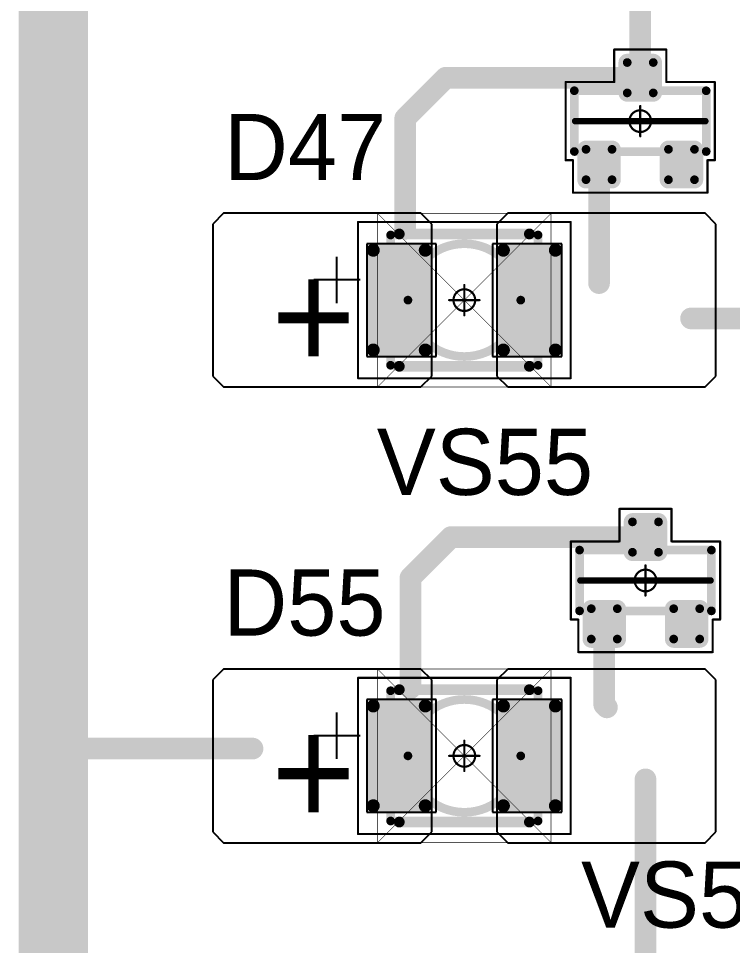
# Model space of a CAD drawing. Header units: millimetres. Extents: x 0 to 775, y 25 to 939.
# Drawn here: x 153.06 to 169.51, y 110.53 to 131.89 of the extents above; entities that cross this region are included whole.
import ezdxf

# ---------------------------------------------------------------- set-up
doc = ezdxf.new("R2010")
doc.units = ezdxf.units.MM
for name, color, linetype in [('Mechanical13', 56, 'Continuous'), ('Mechanical15', 56, 'Continuous'), ('Mechanical9', 56, 'Continuous'), ('TopLayer', 1, 'Continuous'), ('TopOverlay', 2, 'Continuous'), ('TopPaste', 8, 'Continuous'), ('TopSolder', 216, 'Continuous')]:
    doc.layers.add(name, color=color, linetype=linetype)

# ---------------------------------------------------------------- blocks, each defined once
blk = doc.blocks.new('SOT23_14')
at = {"layer": 'Mechanical13', "const_width": 0.2}
for points in [[(-0.7, 1.52), (0.7, 1.52)], [(-0.7, 1.52), (-0.7, -1.52)], [(0.7, 1.52), (0.7, -1.52)], [(-0.7, -1.52), (0.7, -1.52)]]:
    blk.add_lwpolyline(points, dxfattribs=at)
at = {"layer": 'Mechanical13', "const_width": 0.1}
for points in [[(-0.75, 1.52, 1), (-0.65, 1.52, 1)], [(-0.75, 1.52, 1), (-0.65, 1.52, 1)], [(0.65, 1.52, 1), (0.75, 1.52, 1)], [(0.65, 1.52, 1), (0.75, 1.52, 1)], [(-0.75, -1.52, 1), (-0.65, -1.52, 1)], [(-0.75, -1.52, 1), (-0.65, -1.52, 1)], [(0.65, -1.52, 1), (0.75, -1.52, 1)], [(0.65, -1.52, 1), (0.75, -1.52, 1)]]:
    blk.add_lwpolyline(points, format="xyb", close=True, dxfattribs=at)
at = {"layer": 'Mechanical15', "const_width": 0.05}
for points in [[(-0.9, 1.72), (-0.9, 1.55)], [(-0.9, 1.72), (0.9, 1.72)], [(0.9, 1.72), (0.9, 0.6)], [(-1.65, 1.55), (-1.65, -1.55)], [(-1.65, 1.55), (-0.9, 1.55)], [(0.9, 0.6), (1.65, 0.6)], [(1.65, 0.6), (1.65, -0.6)], [(0, 0.35), (0, -0.35)], [(-0.35, 0), (0.35, 0)], [(0.9, -0.6), (1.65, -0.6)], [(0.9, -0.6), (0.9, -1.72)], [(-1.65, -1.55), (-0.9, -1.55)], [(-0.9, -1.55), (-0.9, -1.72)], [(-0.9, -1.72), (0.9, -1.72)]]:
    blk.add_lwpolyline(points, dxfattribs=at)
at = {"layer": 'Mechanical15'}
for points, const_width in [([(-0.913, 1.72, 1), (-0.888, 1.72, 1)], 0.025), ([(-0.913, 1.72, 1), (-0.888, 1.72, 1)], 0.025), ([(0.888, 1.72, 1), (0.913, 1.72, 1)], 0.025), ([(0.888, 1.72, 1), (0.913, 1.72, 1)], 0.025), ([(-1.662, 1.55, 1), (-1.637, 1.55, 1)], 0.025), ([(-1.662, 1.55, 1), (-1.637, 1.55, 1)], 0.025), ([(-0.913, 1.55, 1), (-0.888, 1.55, 1)], 0.025), ([(-0.913, 1.55, 1), (-0.888, 1.55, 1)], 0.025), ([(0.888, 0.6, 1), (0.913, 0.6, 1)], 0.025), ([(0.888, 0.6, 1), (0.913, 0.6, 1)], 0.025), ([(1.637, 0.6, 1), (1.662, 0.6, 1)], 0.025), ([(1.637, 0.6, 1), (1.662, 0.6, 1)], 0.025), ([(0.25, 0, 1), (-0.25, 0, 1)], 0.05), ([(-0.012, 0.35, 1), (0.012, 0.35, 1)], 0.025), ([(-0.362, 0, 1), (-0.337, 0, 1)], 0.025), ([(-0.262, 0, 1), (-0.238, 0, 1)], 0.025), ([(0.238, 0, 1), (0.262, 0, 1)], 0.025), ([(0.337, 0, 1), (0.362, 0, 1)], 0.025), ([(-0.012, -0.35, 1), (0.012, -0.35, 1)], 0.025), ([(0.888, -0.6, 1), (0.913, -0.6, 1)], 0.025), ([(0.888, -0.6, 1), (0.913, -0.6, 1)], 0.025), ([(1.637, -0.6, 1), (1.662, -0.6, 1)], 0.025), ([(1.637, -0.6, 1), (1.662, -0.6, 1)], 0.025), ([(-1.662, -1.55, 1), (-1.637, -1.55, 1)], 0.025), ([(-1.662, -1.55, 1), (-1.637, -1.55, 1)], 0.025), ([(-0.913, -1.55, 1), (-0.888, -1.55, 1)], 0.025), ([(-0.913, -1.55, 1), (-0.888, -1.55, 1)], 0.025), ([(-0.913, -1.72, 1), (-0.888, -1.72, 1)], 0.025), ([(-0.913, -1.72, 1), (-0.888, -1.72, 1)], 0.025), ([(0.888, -1.72, 1), (0.913, -1.72, 1)], 0.025), ([(0.888, -1.72, 1), (0.913, -1.72, 1)], 0.025)]:
    blk.add_lwpolyline(points, format="xyb", close=True, dxfattribs=dict(at, const_width=const_width))
at = {"layer": 'TopLayer', "const_width": 0.1}
for points in [[(-1.4, 1.25, 1), (-1.3, 1.25, 1)], [(-0.7, 1.25, 1), (-0.6, 1.25, 1)], [(-1.4, 0.65, 1), (-1.3, 0.65, 1)], [(-0.7, 0.65, 1), (-0.6, 0.65, 1)], [(0.6, 0.3, 1), (0.7, 0.3, 1)], [(1.3, 0.3, 1), (1.4, 0.3, 1)], [(0.6, -0.3, 1), (0.7, -0.3, 1)], [(1.3, -0.3, 1), (1.4, -0.3, 1)], [(-1.4, -0.65, 1), (-1.3, -0.65, 1)], [(-0.7, -0.65, 1), (-0.6, -0.65, 1)], [(-1.4, -1.25, 1), (-1.3, -1.25, 1)], [(-0.7, -1.25, 1), (-0.6, -1.25, 1)]]:
    blk.add_lwpolyline(points, format="xyb", close=True, dxfattribs=at)
at = {"layer": 'TopLayer'}
for points in [[(-1.35, 1.35), (-1.35, 0.55), (-0.65, 1.35), (-0.65, 0.55)], [(-1.45, 1.25), (-1.45, 0.65), (-0.55, 1.25), (-0.55, 0.65)], [(0.55, 0.3), (0.55, -0.3), (1.45, 0.3), (1.45, -0.3)], [(0.65, 0.4), (0.65, -0.4), (1.35, 0.4), (1.35, -0.4)], [(-1.35, -0.55), (-1.35, -1.35), (-0.65, -0.55), (-0.65, -1.35)], [(-1.45, -0.65), (-1.45, -1.25), (-0.55, -0.65), (-0.55, -1.25)]]:
    blk.add_solid(points, dxfattribs=at)
at = {"layer": 'TopOverlay', "const_width": 0.15}
blk.add_lwpolyline([(0, 1.5), (0, -1.5)], dxfattribs=at)
at = {"layer": 'TopOverlay', "const_width": 0.075}
for points in [[(-0.038, 1.5, 1), (0.038, 1.5, 1)], [(-0.038, -1.5, 1), (0.038, -1.5, 1)]]:
    blk.add_lwpolyline(points, format="xyb", close=True, dxfattribs=at)
at = {"layer": 'TopPaste', "const_width": 0.075}
for points in [[(-1.387, 1.25, 1), (-1.313, 1.25, 1)], [(-0.687, 1.25, 1), (-0.613, 1.25, 1)], [(-1.387, 0.65, 1), (-1.313, 0.65, 1)], [(-0.687, 0.65, 1), (-0.613, 0.65, 1)], [(0.613, 0.3, 1), (0.687, 0.3, 1)], [(1.313, 0.3, 1), (1.387, 0.3, 1)], [(0.613, -0.3, 1), (0.687, -0.3, 1)], [(1.313, -0.3, 1), (1.387, -0.3, 1)], [(-1.387, -0.65, 1), (-1.313, -0.65, 1)], [(-0.687, -0.65, 1), (-0.613, -0.65, 1)], [(-1.387, -1.25, 1), (-1.313, -1.25, 1)], [(-0.687, -1.25, 1), (-0.613, -1.25, 1)]]:
    blk.add_lwpolyline(points, format="xyb", close=True, dxfattribs=at)
at = {"layer": 'TopPaste'}
for points in [[(-1.35, 1.325), (-1.35, 0.575), (-0.65, 1.325), (-0.65, 0.575)], [(-1.425, 1.25), (-1.425, 0.65), (-0.575, 1.25), (-0.575, 0.65)], [(0.575, 0.3), (0.575, -0.3), (1.425, 0.3), (1.425, -0.3)], [(0.65, 0.375), (0.65, -0.375), (1.35, 0.375), (1.35, -0.375)], [(-1.35, -0.575), (-1.35, -1.325), (-0.65, -0.575), (-0.65, -1.325)], [(-1.425, -0.65), (-1.425, -1.25), (-0.575, -0.65), (-0.575, -1.25)]]:
    blk.add_solid(points, dxfattribs=at)
at = {"layer": 'TopSolder', "const_width": 0.202}
for points in [[(-1.451, 1.25, 1), (-1.249, 1.25, 1)], [(-0.751, 1.25, 1), (-0.549, 1.25, 1)], [(-1.451, 0.65, 1), (-1.249, 0.65, 1)], [(-0.751, 0.65, 1), (-0.549, 0.65, 1)], [(0.549, 0.3, 1), (0.751, 0.3, 1)], [(1.249, 0.3, 1), (1.451, 0.3, 1)], [(0.549, -0.3, 1), (0.751, -0.3, 1)], [(1.249, -0.3, 1), (1.451, -0.3, 1)], [(-1.451, -0.65, 1), (-1.249, -0.65, 1)], [(-0.751, -0.65, 1), (-0.549, -0.65, 1)], [(-1.451, -1.25, 1), (-1.249, -1.25, 1)], [(-0.751, -1.25, 1), (-0.549, -1.25, 1)]]:
    blk.add_lwpolyline(points, format="xyb", close=True, dxfattribs=at)
at = {"layer": 'TopSolder'}
for points in [[(-1.35, 1.452), (-1.35, 0.448), (-0.65, 1.452), (-0.65, 0.448)], [(-1.552, 1.25), (-1.552, 0.65), (-0.448, 1.25), (-0.448, 0.65)], [(0.65, 0.502), (0.65, -0.502), (1.35, 0.502), (1.35, -0.502)], [(0.448, 0.3), (0.448, -0.3), (1.552, 0.3), (1.552, -0.3)], [(-1.35, -0.448), (-1.35, -1.452), (-0.65, -0.448), (-0.65, -1.452)], [(-1.552, -0.65), (-1.552, -1.25), (-0.448, -0.65), (-0.448, -1.25)]]:
    blk.add_solid(points, dxfattribs=at)
blk = doc.blocks.new('SOT23_22')
at = {"layer": 'Mechanical13', "const_width": 0.2}
for points in [[(-0.7, 1.52), (0.7, 1.52)], [(-0.7, 1.52), (-0.7, -1.52)], [(0.7, 1.52), (0.7, -1.52)], [(-0.7, -1.52), (0.7, -1.52)]]:
    blk.add_lwpolyline(points, dxfattribs=at)
at = {"layer": 'Mechanical13', "const_width": 0.1}
for points in [[(-0.75, 1.52, 1), (-0.65, 1.52, 1)], [(-0.75, 1.52, 1), (-0.65, 1.52, 1)], [(0.65, 1.52, 1), (0.75, 1.52, 1)], [(0.65, 1.52, 1), (0.75, 1.52, 1)], [(-0.75, -1.52, 1), (-0.65, -1.52, 1)], [(-0.75, -1.52, 1), (-0.65, -1.52, 1)], [(0.65, -1.52, 1), (0.75, -1.52, 1)], [(0.65, -1.52, 1), (0.75, -1.52, 1)]]:
    blk.add_lwpolyline(points, format="xyb", close=True, dxfattribs=at)
at = {"layer": 'Mechanical15', "const_width": 0.05}
for points in [[(-0.9, 1.72), (-0.9, 1.55)], [(-0.9, 1.72), (0.9, 1.72)], [(0.9, 1.72), (0.9, 0.6)], [(-1.65, 1.55), (-1.65, -1.55)], [(-1.65, 1.55), (-0.9, 1.55)], [(0.9, 0.6), (1.65, 0.6)], [(1.65, 0.6), (1.65, -0.6)], [(0, 0.35), (0, -0.35)], [(-0.35, 0), (0.35, 0)], [(0.9, -0.6), (1.65, -0.6)], [(0.9, -0.6), (0.9, -1.72)], [(-1.65, -1.55), (-0.9, -1.55)], [(-0.9, -1.55), (-0.9, -1.72)], [(-0.9, -1.72), (0.9, -1.72)]]:
    blk.add_lwpolyline(points, dxfattribs=at)
at = {"layer": 'Mechanical15'}
for points, const_width in [([(-0.913, 1.72, 1), (-0.888, 1.72, 1)], 0.025), ([(-0.913, 1.72, 1), (-0.888, 1.72, 1)], 0.025), ([(0.888, 1.72, 1), (0.913, 1.72, 1)], 0.025), ([(0.888, 1.72, 1), (0.913, 1.72, 1)], 0.025), ([(-1.662, 1.55, 1), (-1.637, 1.55, 1)], 0.025), ([(-1.662, 1.55, 1), (-1.637, 1.55, 1)], 0.025), ([(-0.913, 1.55, 1), (-0.888, 1.55, 1)], 0.025), ([(-0.913, 1.55, 1), (-0.888, 1.55, 1)], 0.025), ([(0.888, 0.6, 1), (0.913, 0.6, 1)], 0.025), ([(0.888, 0.6, 1), (0.913, 0.6, 1)], 0.025), ([(1.637, 0.6, 1), (1.662, 0.6, 1)], 0.025), ([(1.637, 0.6, 1), (1.662, 0.6, 1)], 0.025), ([(0.25, 0, 1), (-0.25, 0, 1)], 0.05), ([(-0.012, 0.35, 1), (0.012, 0.35, 1)], 0.025), ([(-0.362, 0, 1), (-0.337, 0, 1)], 0.025), ([(-0.262, 0, 1), (-0.238, 0, 1)], 0.025), ([(0.238, 0, 1), (0.262, 0, 1)], 0.025), ([(0.337, 0, 1), (0.362, 0, 1)], 0.025), ([(-0.012, -0.35, 1), (0.012, -0.35, 1)], 0.025), ([(0.888, -0.6, 1), (0.913, -0.6, 1)], 0.025), ([(0.888, -0.6, 1), (0.913, -0.6, 1)], 0.025), ([(1.637, -0.6, 1), (1.662, -0.6, 1)], 0.025), ([(1.637, -0.6, 1), (1.662, -0.6, 1)], 0.025), ([(-1.662, -1.55, 1), (-1.637, -1.55, 1)], 0.025), ([(-1.662, -1.55, 1), (-1.637, -1.55, 1)], 0.025), ([(-0.913, -1.55, 1), (-0.888, -1.55, 1)], 0.025), ([(-0.913, -1.55, 1), (-0.888, -1.55, 1)], 0.025), ([(-0.913, -1.72, 1), (-0.888, -1.72, 1)], 0.025), ([(-0.913, -1.72, 1), (-0.888, -1.72, 1)], 0.025), ([(0.888, -1.72, 1), (0.913, -1.72, 1)], 0.025), ([(0.888, -1.72, 1), (0.913, -1.72, 1)], 0.025)]:
    blk.add_lwpolyline(points, format="xyb", close=True, dxfattribs=dict(at, const_width=const_width))
at = {"layer": 'TopLayer', "const_width": 0.1}
for points in [[(-1.4, 1.25, 1), (-1.3, 1.25, 1)], [(-0.7, 1.25, 1), (-0.6, 1.25, 1)], [(-1.4, 0.65, 1), (-1.3, 0.65, 1)], [(-0.7, 0.65, 1), (-0.6, 0.65, 1)], [(0.6, 0.3, 1), (0.7, 0.3, 1)], [(1.3, 0.3, 1), (1.4, 0.3, 1)], [(0.6, -0.3, 1), (0.7, -0.3, 1)], [(1.3, -0.3, 1), (1.4, -0.3, 1)], [(-1.4, -0.65, 1), (-1.3, -0.65, 1)], [(-0.7, -0.65, 1), (-0.6, -0.65, 1)], [(-1.4, -1.25, 1), (-1.3, -1.25, 1)], [(-0.7, -1.25, 1), (-0.6, -1.25, 1)]]:
    blk.add_lwpolyline(points, format="xyb", close=True, dxfattribs=at)
at = {"layer": 'TopLayer'}
for points in [[(-1.35, 1.35), (-1.35, 0.55), (-0.65, 1.35), (-0.65, 0.55)], [(-1.45, 1.25), (-1.45, 0.65), (-0.55, 1.25), (-0.55, 0.65)], [(0.55, 0.3), (0.55, -0.3), (1.45, 0.3), (1.45, -0.3)], [(0.65, 0.4), (0.65, -0.4), (1.35, 0.4), (1.35, -0.4)], [(-1.35, -0.55), (-1.35, -1.35), (-0.65, -0.55), (-0.65, -1.35)], [(-1.45, -0.65), (-1.45, -1.25), (-0.55, -0.65), (-0.55, -1.25)]]:
    blk.add_solid(points, dxfattribs=at)
at = {"layer": 'TopOverlay', "const_width": 0.15}
blk.add_lwpolyline([(0, 1.5), (0, -1.5)], dxfattribs=at)
at = {"layer": 'TopOverlay', "const_width": 0.075}
for points in [[(-0.038, 1.5, 1), (0.038, 1.5, 1)], [(-0.038, -1.5, 1), (0.038, -1.5, 1)]]:
    blk.add_lwpolyline(points, format="xyb", close=True, dxfattribs=at)
at = {"layer": 'TopPaste', "const_width": 0.075}
for points in [[(-1.387, 1.25, 1), (-1.313, 1.25, 1)], [(-0.687, 1.25, 1), (-0.613, 1.25, 1)], [(-1.387, 0.65, 1), (-1.313, 0.65, 1)], [(-0.687, 0.65, 1), (-0.613, 0.65, 1)], [(0.613, 0.3, 1), (0.687, 0.3, 1)], [(1.313, 0.3, 1), (1.387, 0.3, 1)], [(0.613, -0.3, 1), (0.687, -0.3, 1)], [(1.313, -0.3, 1), (1.387, -0.3, 1)], [(-1.387, -0.65, 1), (-1.313, -0.65, 1)], [(-0.687, -0.65, 1), (-0.613, -0.65, 1)], [(-1.387, -1.25, 1), (-1.313, -1.25, 1)], [(-0.687, -1.25, 1), (-0.613, -1.25, 1)]]:
    blk.add_lwpolyline(points, format="xyb", close=True, dxfattribs=at)
at = {"layer": 'TopPaste'}
for points in [[(-1.35, 1.325), (-1.35, 0.575), (-0.65, 1.325), (-0.65, 0.575)], [(-1.425, 1.25), (-1.425, 0.65), (-0.575, 1.25), (-0.575, 0.65)], [(0.575, 0.3), (0.575, -0.3), (1.425, 0.3), (1.425, -0.3)], [(0.65, 0.375), (0.65, -0.375), (1.35, 0.375), (1.35, -0.375)], [(-1.35, -0.575), (-1.35, -1.325), (-0.65, -0.575), (-0.65, -1.325)], [(-1.425, -0.65), (-1.425, -1.25), (-0.575, -0.65), (-0.575, -1.25)]]:
    blk.add_solid(points, dxfattribs=at)
at = {"layer": 'TopSolder', "const_width": 0.202}
for points in [[(-1.451, 1.25, 1), (-1.249, 1.25, 1)], [(-0.751, 1.25, 1), (-0.549, 1.25, 1)], [(-1.451, 0.65, 1), (-1.249, 0.65, 1)], [(-0.751, 0.65, 1), (-0.549, 0.65, 1)], [(0.549, 0.3, 1), (0.751, 0.3, 1)], [(1.249, 0.3, 1), (1.451, 0.3, 1)], [(0.549, -0.3, 1), (0.751, -0.3, 1)], [(1.249, -0.3, 1), (1.451, -0.3, 1)], [(-1.451, -0.65, 1), (-1.249, -0.65, 1)], [(-0.751, -0.65, 1), (-0.549, -0.65, 1)], [(-1.451, -1.25, 1), (-1.249, -1.25, 1)], [(-0.751, -1.25, 1), (-0.549, -1.25, 1)]]:
    blk.add_lwpolyline(points, format="xyb", close=True, dxfattribs=at)
at = {"layer": 'TopSolder'}
for points in [[(-1.35, 1.452), (-1.35, 0.448), (-0.65, 1.452), (-0.65, 0.448)], [(-1.552, 1.25), (-1.552, 0.65), (-0.448, 1.25), (-0.448, 0.65)], [(0.65, 0.502), (0.65, -0.502), (1.35, 0.502), (1.35, -0.502)], [(0.448, 0.3), (0.448, -0.3), (1.552, 0.3), (1.552, -0.3)], [(-1.35, -0.448), (-1.35, -1.452), (-0.65, -0.448), (-0.65, -1.452)], [(-1.552, -0.65), (-1.552, -1.25), (-0.448, -0.65), (-0.448, -1.25)]]:
    blk.add_solid(points, dxfattribs=at)
blk = doc.blocks.new('T66G_107')
at = {"layer": 'Mechanical13'}
for p, q in [((2.936, 0.071), (2.936, -1)), ((2.4, -0.464), (3.471, -0.464))]:
    blk.add_line(p, q, dxfattribs=at)
at = {"layer": 'Mechanical13', "const_width": 0.2}
for points in [[(-1.7, 1.5), (-1.7, -1.5)], [(1.7, 1.5), (-1.7, 1.5)], [(1.7, 1.5), (1.7, -1.5)], [(1.7, -1.5), (-1.7, -1.5)]]:
    blk.add_lwpolyline(points, dxfattribs=at)
at = {"layer": 'Mechanical13'}
for points, const_width in [([(-1.75, 1.5, 1), (-1.65, 1.5, 1)], 0.1), ([(-1.75, 1.5, 1), (-1.65, 1.5, 1)], 0.1), ([(1.65, 1.5, 1), (1.75, 1.5, 1)], 0.1), ([(1.65, 1.5, 1), (1.75, 1.5, 1)], 0.1), ([(1.3, 0, 1), (-1.3, 0, 1)], 0.2), ([(-1.35, 0, 1), (-1.25, 0, 1)], 0.1), ([(1.25, 0, 1), (1.35, 0, 1)], 0.1), ([(-1.75, -1.5, 1), (-1.65, -1.5, 1)], 0.1), ([(-1.75, -1.5, 1), (-1.65, -1.5, 1)], 0.1), ([(1.65, -1.5, 1), (1.75, -1.5, 1)], 0.1), ([(1.65, -1.5, 1), (1.75, -1.5, 1)], 0.1)]:
    blk.add_lwpolyline(points, format="xyb", close=True, dxfattribs=dict(at, const_width=const_width))
at = {"layer": 'Mechanical15', "const_width": 0.05}
for points in [[(2.45, 1.8), (-2.45, 1.8)], [(-2.45, 1.8), (-2.45, -1.8)], [(2.45, 1.8), (2.45, -1.8)], [(0, 0.35), (0, -0.35)], [(0.35, 0), (-0.35, 0)], [(2.45, -1.8), (-2.45, -1.8)]]:
    blk.add_lwpolyline(points, dxfattribs=at)
at = {"layer": 'Mechanical15'}
for points, const_width in [([(-2.462, 1.8, 1), (-2.438, 1.8, 1)], 0.025), ([(-2.462, 1.8, 1), (-2.438, 1.8, 1)], 0.025), ([(2.438, 1.8, 1), (2.462, 1.8, 1)], 0.025), ([(2.438, 1.8, 1), (2.462, 1.8, 1)], 0.025), ([(0.25, 0, 1), (-0.25, 0, 1)], 0.05), ([(-0.012, 0.35, 1), (0.012, 0.35, 1)], 0.025), ([(-0.362, 0, 1), (-0.337, 0, 1)], 0.025), ([(-0.262, 0, 1), (-0.238, 0, 1)], 0.025), ([(0.238, 0, 1), (0.262, 0, 1)], 0.025), ([(0.337, 0, 1), (0.362, 0, 1)], 0.025), ([(-0.012, -0.35, 1), (0.012, -0.35, 1)], 0.025), ([(-2.462, -1.8, 1), (-2.438, -1.8, 1)], 0.025), ([(-2.462, -1.8, 1), (-2.438, -1.8, 1)], 0.025), ([(2.438, -1.8, 1), (2.462, -1.8, 1)], 0.025), ([(2.438, -1.8, 1), (2.462, -1.8, 1)], 0.025)]:
    blk.add_lwpolyline(points, format="xyb", close=True, dxfattribs=dict(at, const_width=const_width))
at = {"layer": 'TopLayer'}
for p, q in [((-5.55, 2), (-5.8, 1.75)), ((-1, 2), (-5.55, 2)), ((-0.75, 1.75), (-1, 2)), ((1, 2), (0.75, 1.75)), ((5.55, 2), (1, 2)), ((5.8, 1.75), (5.55, 2)), ((-5.8, 1.75), (-5.8, -1.75)), ((-0.75, -1.75), (-0.75, 1.75)), ((0.75, 1.75), (0.75, -1.75)), ((5.8, -1.75), (5.8, 1.75)), ((-5.8, -1.75), (-5.55, -2)), ((-1, -2), (-0.75, -1.75)), ((0.75, -1.75), (1, -2)), ((5.55, -2), (5.8, -1.75)), ((-5.55, -2), (-1, -2)), ((1, -2), (5.55, -2))]:
    blk.add_line(p, q, dxfattribs=at)
at = {"layer": 'TopLayer', "const_width": 0.15}
for points in [[(-2.175, 1.15, 1), (-2.025, 1.15, 1)], [(-0.975, 1.15, 1), (-0.825, 1.15, 1)], [(0.825, 1.15, 1), (0.975, 1.15, 1)], [(2.025, 1.15, 1), (2.175, 1.15, 1)], [(-2.175, -1.15, 1), (-2.025, -1.15, 1)], [(-0.975, -1.15, 1), (-0.825, -1.15, 1)], [(0.825, -1.15, 1), (0.975, -1.15, 1)], [(2.025, -1.15, 1), (2.175, -1.15, 1)]]:
    blk.add_lwpolyline(points, format="xyb", close=True, dxfattribs=at)
at = {"layer": 'TopLayer'}
for points in [[(-0.9, 1.3), (-2.1, 1.3), (-0.9, -1.3), (-2.1, -1.3)], [(2.1, 1.3), (0.9, 1.3), (2.1, -1.3), (0.9, -1.3)], [(-0.75, 1.15), (-2.25, 1.15), (-0.75, -1.15), (-2.25, -1.15)], [(2.25, 1.15), (0.75, 1.15), (2.25, -1.15), (0.75, -1.15)]]:
    blk.add_solid(points, dxfattribs=at)
at = {"layer": 'TopOverlay', "const_width": 0.25}
for points in [[(1.5, 1.525), (-1.5, 1.525)], [(1.5, -1.525), (-1.5, -1.525)]]:
    blk.add_lwpolyline(points, dxfattribs=at)
at = {"layer": 'TopOverlay', "const_width": 0.125}
for points in [[(-1.562, 1.525, 1), (-1.438, 1.525, 1)], [(1.438, 1.525, 1), (1.562, 1.525, 1)], [(-1.562, -1.525, 1), (-1.438, -1.525, 1)], [(1.438, -1.525, 1), (1.562, -1.525, 1)]]:
    blk.add_lwpolyline(points, format="xyb", close=True, dxfattribs=at)
at = {"layer": 'TopPaste', "const_width": 0.125}
for points in [[(-2.163, 1.15, 1), (-2.038, 1.15, 1)], [(-0.963, 1.15, 1), (-0.838, 1.15, 1)], [(0.838, 1.15, 1), (0.963, 1.15, 1)], [(2.038, 1.15, 1), (2.163, 1.15, 1)], [(-2.163, -1.15, 1), (-2.038, -1.15, 1)], [(-0.963, -1.15, 1), (-0.838, -1.15, 1)], [(0.838, -1.15, 1), (0.963, -1.15, 1)], [(2.038, -1.15, 1), (2.163, -1.15, 1)]]:
    blk.add_lwpolyline(points, format="xyb", close=True, dxfattribs=at)
at = {"layer": 'TopPaste'}
for points in [[(-0.775, 1.15), (-2.225, 1.15), (-0.775, -1.15), (-2.225, -1.15)], [(-0.9, 1.275), (-2.1, 1.275), (-0.9, -1.275), (-2.1, -1.275)], [(2.225, 1.15), (0.775, 1.15), (2.225, -1.15), (0.775, -1.15)], [(2.1, 1.275), (0.9, 1.275), (2.1, -1.275), (0.9, -1.275)]]:
    blk.add_solid(points, dxfattribs=at)
at = {"layer": 'TopSolder'}
for p, q in [((-2.25, 1.3), (-2.25, -1.3)), ((-0.65, 1.3), (-2.25, 1.3)), ((-0.65, -1.3), (-0.65, 1.3)), ((0.65, 1.3), (0.65, -1.3)), ((2.25, 1.3), (0.65, 1.3)), ((2.25, -1.3), (2.25, 1.3)), ((-2.25, -1.3), (-0.65, -1.3)), ((0.65, -1.3), (2.25, -1.3))]:
    blk.add_line(p, q, dxfattribs=at)
at = {"layer": 'TopOverlay'}
blk.add_text('+', height=2.5, dxfattribs=at).set_placement((2.5, -0.8))
blk = doc.blocks.new('T66G_115')
at = {"layer": 'Mechanical13'}
for p, q in [((2.936, 0.071), (2.936, -1)), ((2.4, -0.464), (3.471, -0.464))]:
    blk.add_line(p, q, dxfattribs=at)
at = {"layer": 'Mechanical13', "const_width": 0.2}
for points in [[(-1.7, 1.5), (-1.7, -1.5)], [(1.7, 1.5), (-1.7, 1.5)], [(1.7, 1.5), (1.7, -1.5)], [(1.7, -1.5), (-1.7, -1.5)]]:
    blk.add_lwpolyline(points, dxfattribs=at)
at = {"layer": 'Mechanical13'}
for points, const_width in [([(-1.75, 1.5, 1), (-1.65, 1.5, 1)], 0.1), ([(-1.75, 1.5, 1), (-1.65, 1.5, 1)], 0.1), ([(1.65, 1.5, 1), (1.75, 1.5, 1)], 0.1), ([(1.65, 1.5, 1), (1.75, 1.5, 1)], 0.1), ([(1.3, 0, 1), (-1.3, 0, 1)], 0.2), ([(-1.35, 0, 1), (-1.25, 0, 1)], 0.1), ([(1.25, 0, 1), (1.35, 0, 1)], 0.1), ([(-1.75, -1.5, 1), (-1.65, -1.5, 1)], 0.1), ([(-1.75, -1.5, 1), (-1.65, -1.5, 1)], 0.1), ([(1.65, -1.5, 1), (1.75, -1.5, 1)], 0.1), ([(1.65, -1.5, 1), (1.75, -1.5, 1)], 0.1)]:
    blk.add_lwpolyline(points, format="xyb", close=True, dxfattribs=dict(at, const_width=const_width))
at = {"layer": 'Mechanical15', "const_width": 0.05}
for points in [[(2.45, 1.8), (-2.45, 1.8)], [(-2.45, 1.8), (-2.45, -1.8)], [(2.45, 1.8), (2.45, -1.8)], [(0, 0.35), (0, -0.35)], [(0.35, 0), (-0.35, 0)], [(2.45, -1.8), (-2.45, -1.8)]]:
    blk.add_lwpolyline(points, dxfattribs=at)
at = {"layer": 'Mechanical15'}
for points, const_width in [([(-2.462, 1.8, 1), (-2.438, 1.8, 1)], 0.025), ([(-2.462, 1.8, 1), (-2.438, 1.8, 1)], 0.025), ([(2.438, 1.8, 1), (2.462, 1.8, 1)], 0.025), ([(2.438, 1.8, 1), (2.462, 1.8, 1)], 0.025), ([(0.25, 0, 1), (-0.25, 0, 1)], 0.05), ([(-0.012, 0.35, 1), (0.012, 0.35, 1)], 0.025), ([(-0.362, 0, 1), (-0.337, 0, 1)], 0.025), ([(-0.262, 0, 1), (-0.238, 0, 1)], 0.025), ([(0.238, 0, 1), (0.262, 0, 1)], 0.025), ([(0.337, 0, 1), (0.362, 0, 1)], 0.025), ([(-0.012, -0.35, 1), (0.012, -0.35, 1)], 0.025), ([(-2.462, -1.8, 1), (-2.438, -1.8, 1)], 0.025), ([(-2.462, -1.8, 1), (-2.438, -1.8, 1)], 0.025), ([(2.438, -1.8, 1), (2.462, -1.8, 1)], 0.025), ([(2.438, -1.8, 1), (2.462, -1.8, 1)], 0.025)]:
    blk.add_lwpolyline(points, format="xyb", close=True, dxfattribs=dict(at, const_width=const_width))
at = {"layer": 'TopLayer'}
for p, q in [((-5.55, 2), (-5.8, 1.75)), ((-1, 2), (-5.55, 2)), ((-0.75, 1.75), (-1, 2)), ((1, 2), (0.75, 1.75)), ((5.55, 2), (1, 2)), ((5.8, 1.75), (5.55, 2)), ((-5.8, 1.75), (-5.8, -1.75)), ((-0.75, -1.75), (-0.75, 1.75)), ((0.75, 1.75), (0.75, -1.75)), ((5.8, -1.75), (5.8, 1.75)), ((-5.8, -1.75), (-5.55, -2)), ((-1, -2), (-0.75, -1.75)), ((0.75, -1.75), (1, -2)), ((5.55, -2), (5.8, -1.75)), ((-5.55, -2), (-1, -2)), ((1, -2), (5.55, -2))]:
    blk.add_line(p, q, dxfattribs=at)
at = {"layer": 'TopLayer', "const_width": 0.15}
for points in [[(-2.175, 1.15, 1), (-2.025, 1.15, 1)], [(-0.975, 1.15, 1), (-0.825, 1.15, 1)], [(0.825, 1.15, 1), (0.975, 1.15, 1)], [(2.025, 1.15, 1), (2.175, 1.15, 1)], [(-2.175, -1.15, 1), (-2.025, -1.15, 1)], [(-0.975, -1.15, 1), (-0.825, -1.15, 1)], [(0.825, -1.15, 1), (0.975, -1.15, 1)], [(2.025, -1.15, 1), (2.175, -1.15, 1)]]:
    blk.add_lwpolyline(points, format="xyb", close=True, dxfattribs=at)
at = {"layer": 'TopLayer'}
for points in [[(-0.9, 1.3), (-2.1, 1.3), (-0.9, -1.3), (-2.1, -1.3)], [(2.1, 1.3), (0.9, 1.3), (2.1, -1.3), (0.9, -1.3)], [(-0.75, 1.15), (-2.25, 1.15), (-0.75, -1.15), (-2.25, -1.15)], [(2.25, 1.15), (0.75, 1.15), (2.25, -1.15), (0.75, -1.15)]]:
    blk.add_solid(points, dxfattribs=at)
at = {"layer": 'TopOverlay', "const_width": 0.25}
for points in [[(1.5, 1.525), (-1.5, 1.525)], [(1.5, -1.525), (-1.5, -1.525)]]:
    blk.add_lwpolyline(points, dxfattribs=at)
at = {"layer": 'TopOverlay', "const_width": 0.125}
for points in [[(-1.562, 1.525, 1), (-1.438, 1.525, 1)], [(1.438, 1.525, 1), (1.562, 1.525, 1)], [(-1.562, -1.525, 1), (-1.438, -1.525, 1)], [(1.438, -1.525, 1), (1.562, -1.525, 1)]]:
    blk.add_lwpolyline(points, format="xyb", close=True, dxfattribs=at)
at = {"layer": 'TopPaste', "const_width": 0.125}
for points in [[(-2.163, 1.15, 1), (-2.038, 1.15, 1)], [(-0.963, 1.15, 1), (-0.838, 1.15, 1)], [(0.838, 1.15, 1), (0.963, 1.15, 1)], [(2.038, 1.15, 1), (2.163, 1.15, 1)], [(-2.163, -1.15, 1), (-2.038, -1.15, 1)], [(-0.963, -1.15, 1), (-0.838, -1.15, 1)], [(0.838, -1.15, 1), (0.963, -1.15, 1)], [(2.038, -1.15, 1), (2.163, -1.15, 1)]]:
    blk.add_lwpolyline(points, format="xyb", close=True, dxfattribs=at)
at = {"layer": 'TopPaste'}
for points in [[(-0.775, 1.15), (-2.225, 1.15), (-0.775, -1.15), (-2.225, -1.15)], [(-0.9, 1.275), (-2.1, 1.275), (-0.9, -1.275), (-2.1, -1.275)], [(2.225, 1.15), (0.775, 1.15), (2.225, -1.15), (0.775, -1.15)], [(2.1, 1.275), (0.9, 1.275), (2.1, -1.275), (0.9, -1.275)]]:
    blk.add_solid(points, dxfattribs=at)
at = {"layer": 'TopSolder'}
for p, q in [((-2.25, 1.3), (-2.25, -1.3)), ((-0.65, 1.3), (-2.25, 1.3)), ((-0.65, -1.3), (-0.65, 1.3)), ((0.65, 1.3), (0.65, -1.3)), ((2.25, 1.3), (0.65, 1.3)), ((2.25, -1.3), (2.25, 1.3)), ((-2.25, -1.3), (-0.65, -1.3)), ((0.65, -1.3), (2.25, -1.3))]:
    blk.add_line(p, q, dxfattribs=at)
at = {"layer": 'TopOverlay'}
blk.add_text('+', height=2.5, dxfattribs=at).set_placement((2.5, -0.8))

msp = doc.modelspace()

# ---------------------------------------------------------------- linework, layer by layer
at = {"layer": 'Mechanical9'}
for points, const_width in [([(161.333, 127.4), (165.333, 127.4)], 0.0127), ([(161.333, 123.4), (161.333, 127.4)], 0.0127), ([(161.333, 123.4), (165.333, 127.4)], 0.01), ([(161.333, 127.4), (165.333, 123.4)], 0.01), ([(165.333, 123.4), (165.333, 127.4)], 0.0127), ([(161.333, 123.4), (165.333, 123.4)], 0.0127), ([(161.333, 116.9), (165.333, 116.9)], 0.0127), ([(161.333, 112.9), (161.333, 116.9)], 0.0127), ([(161.333, 112.9), (165.333, 116.9)], 0.01), ([(161.333, 116.9), (165.333, 112.9)], 0.01), ([(165.333, 112.9), (165.333, 116.9)], 0.0127), ([(161.333, 112.9), (165.333, 112.9)], 0.0127)]:
    msp.add_lwpolyline(points, dxfattribs=dict(at, const_width=const_width))
for points, const_width in [([(161.33, 127.4, 1), (161.336, 127.4, 1)], 0.00635), ([(161.33, 127.4, 1), (161.336, 127.4, 1)], 0.00635), ([(161.33, 127.4, 1), (161.335, 127.4, 1)], 0.005), ([(165.33, 127.4, 1), (165.336, 127.4, 1)], 0.00635), ([(165.33, 127.4, 1), (165.336, 127.4, 1)], 0.00635), ([(165.33, 127.4, 1), (165.335, 127.4, 1)], 0.005), ([(161.33, 123.4, 1), (161.336, 123.4, 1)], 0.00635), ([(161.33, 123.4, 1), (161.336, 123.4, 1)], 0.00635), ([(161.33, 123.4, 1), (161.335, 123.4, 1)], 0.005), ([(165.33, 123.4, 1), (165.336, 123.4, 1)], 0.00635), ([(165.33, 123.4, 1), (165.336, 123.4, 1)], 0.00635), ([(165.33, 123.4, 1), (165.335, 123.4, 1)], 0.005), ([(161.33, 116.9, 1), (161.336, 116.9, 1)], 0.00635), ([(161.33, 116.9, 1), (161.336, 116.9, 1)], 0.00635), ([(161.33, 116.9, 1), (161.335, 116.9, 1)], 0.005), ([(165.33, 116.9, 1), (165.336, 116.9, 1)], 0.00635), ([(165.33, 116.9, 1), (165.336, 116.9, 1)], 0.00635), ([(165.33, 116.9, 1), (165.335, 116.9, 1)], 0.005), ([(161.33, 112.9, 1), (161.336, 112.9, 1)], 0.00635), ([(161.33, 112.9, 1), (161.336, 112.9, 1)], 0.00635), ([(161.33, 112.9, 1), (161.335, 112.9, 1)], 0.005), ([(165.33, 112.9, 1), (165.336, 112.9, 1)], 0.00635), ([(165.33, 112.9, 1), (165.336, 112.9, 1)], 0.00635), ([(165.33, 112.9, 1), (165.335, 112.9, 1)], 0.005)]:
    msp.add_lwpolyline(points, format="xyb", close=True, dxfattribs=dict(at, const_width=const_width))
at = {"layer": 'TopLayer'}
for points, const_width in [([(153.856, 115.21), (153.856, 136.148)], 1.6), ([(167.388, 130.524), (167.388, 134.88)], 0.5), ([(161.971, 129.587), (162.907, 130.524)], 0.5), ([(162.907, 130.524), (167.388, 130.524)], 0.5), ([(161.971, 127.043), (161.971, 129.587)], 0.5), ([(166.438, 125.793), (166.438, 128.524)], 0.5), ([(168.56, 124.978), (170.695, 124.978)], 0.5), ([(162.092, 119.005), (163.028, 119.941)], 0.5), ([(163.028, 119.941), (167.509, 119.941)], 0.5), ([(162.092, 116.461), (162.092, 119.005)], 0.5), ([(166.559, 116.078), (166.559, 117.941)], 0.5), ([(166.559, 116.078), (166.619, 116.018)], 0.5), ([(153.856, 83.5), (153.856, 115.21)], 1.6), ([(153.856, 115.21), (153.999, 115.068)], 0.5), ([(153.999, 115.068), (158.45, 115.068)], 0.5), ([(167.509, 109.516), (167.509, 114.359)], 0.5)]:
    msp.add_lwpolyline(points, dxfattribs=dict(at, const_width=const_width))
for points, const_width in [([(162.782, 130.524, 1), (163.032, 130.524, 1)], 0.25), ([(162.782, 130.524, 1), (163.032, 130.524, 1)], 0.25), ([(167.263, 130.524, 1), (167.513, 130.524, 1)], 0.25), ([(167.263, 130.524, 1), (167.513, 130.524, 1)], 0.25), ([(161.846, 129.587, 1), (162.096, 129.587, 1)], 0.25), ([(161.846, 129.587, 1), (162.096, 129.587, 1)], 0.25), ([(166.313, 128.524, 1), (166.563, 128.524, 1)], 0.25), ([(161.846, 127.043, 1), (162.096, 127.043, 1)], 0.25), ([(166.313, 125.793, 1), (166.563, 125.793, 1)], 0.25), ([(168.435, 124.978, 1), (168.685, 124.978, 1)], 0.25), ([(162.903, 119.941, 1), (163.153, 119.941, 1)], 0.25), ([(162.903, 119.941, 1), (163.153, 119.941, 1)], 0.25), ([(167.384, 119.941, 1), (167.634, 119.941, 1)], 0.25), ([(161.967, 119.005, 1), (162.217, 119.005, 1)], 0.25), ([(161.967, 119.005, 1), (162.217, 119.005, 1)], 0.25), ([(166.434, 117.941, 1), (166.684, 117.941, 1)], 0.25), ([(161.967, 116.461, 1), (162.217, 116.461, 1)], 0.25), ([(166.434, 116.078, 1), (166.684, 116.078, 1)], 0.25), ([(166.434, 116.078, 1), (166.684, 116.078, 1)], 0.25), ([(166.494, 116.018, 1), (166.744, 116.018, 1)], 0.25), ([(153.456, 115.21, 1), (154.256, 115.21, 1)], 0.8), ([(153.456, 115.21, 1), (154.256, 115.21, 1)], 0.8), ([(153.731, 115.21, 1), (153.981, 115.21, 1)], 0.25), ([(153.874, 115.068, 1), (154.124, 115.068, 1)], 0.25), ([(153.874, 115.068, 1), (154.124, 115.068, 1)], 0.25), ([(158.325, 115.068, 1), (158.575, 115.068, 1)], 0.25), ([(167.384, 114.359, 1), (167.634, 114.359, 1)], 0.25)]:
    msp.add_lwpolyline(points, format="xyb", close=True, dxfattribs=dict(at, const_width=const_width))

# ---------------------------------------------------------------- block references
for name, p, rotation in [('SOT23_22', (167.388, 129.524), 90), ('T66G_115', (163.333, 125.4), 180), ('SOT23_14', (167.509, 118.941), 90), ('T66G_107', (163.333, 114.9), 180)]:
    msp.add_blockref(name, p, dxfattribs=dict(rotation=rotation))

# ---------------------------------------------------------------- texts
at = {"layer": 'TopOverlay'}
for s, p in [('D47', (157.793, 128.166)), ('VS55', (161.315, 120.912)), ('D55', (157.778, 117.671)), ('VS56', (166.023, 110.942))]:
    msp.add_text(s, height=1.524, dxfattribs=at).set_placement(p)

doc.saveas('drawing.dxf')
